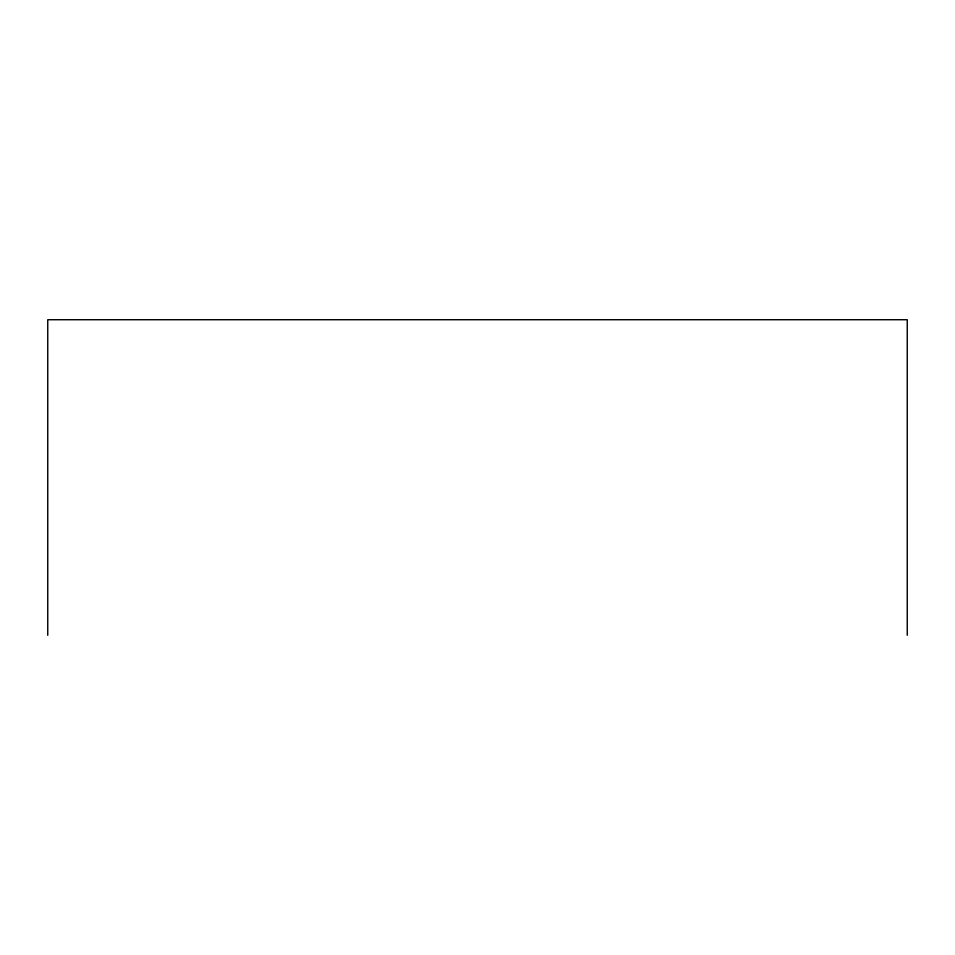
<?xml version="1.0" encoding="UTF-8"?>
<svg xmlns="http://www.w3.org/2000/svg" width="955" height="955" viewBox="0 0 955 955"><rect width="100%" height="100%" fill="white"/><g stroke="black" fill="none" stroke-linecap="round" stroke-linejoin="round"><path stroke-width="1.43" d="M907.25 635.278L907.25 319.722L47.75 319.722L47.75 635.278"/></g></svg>
